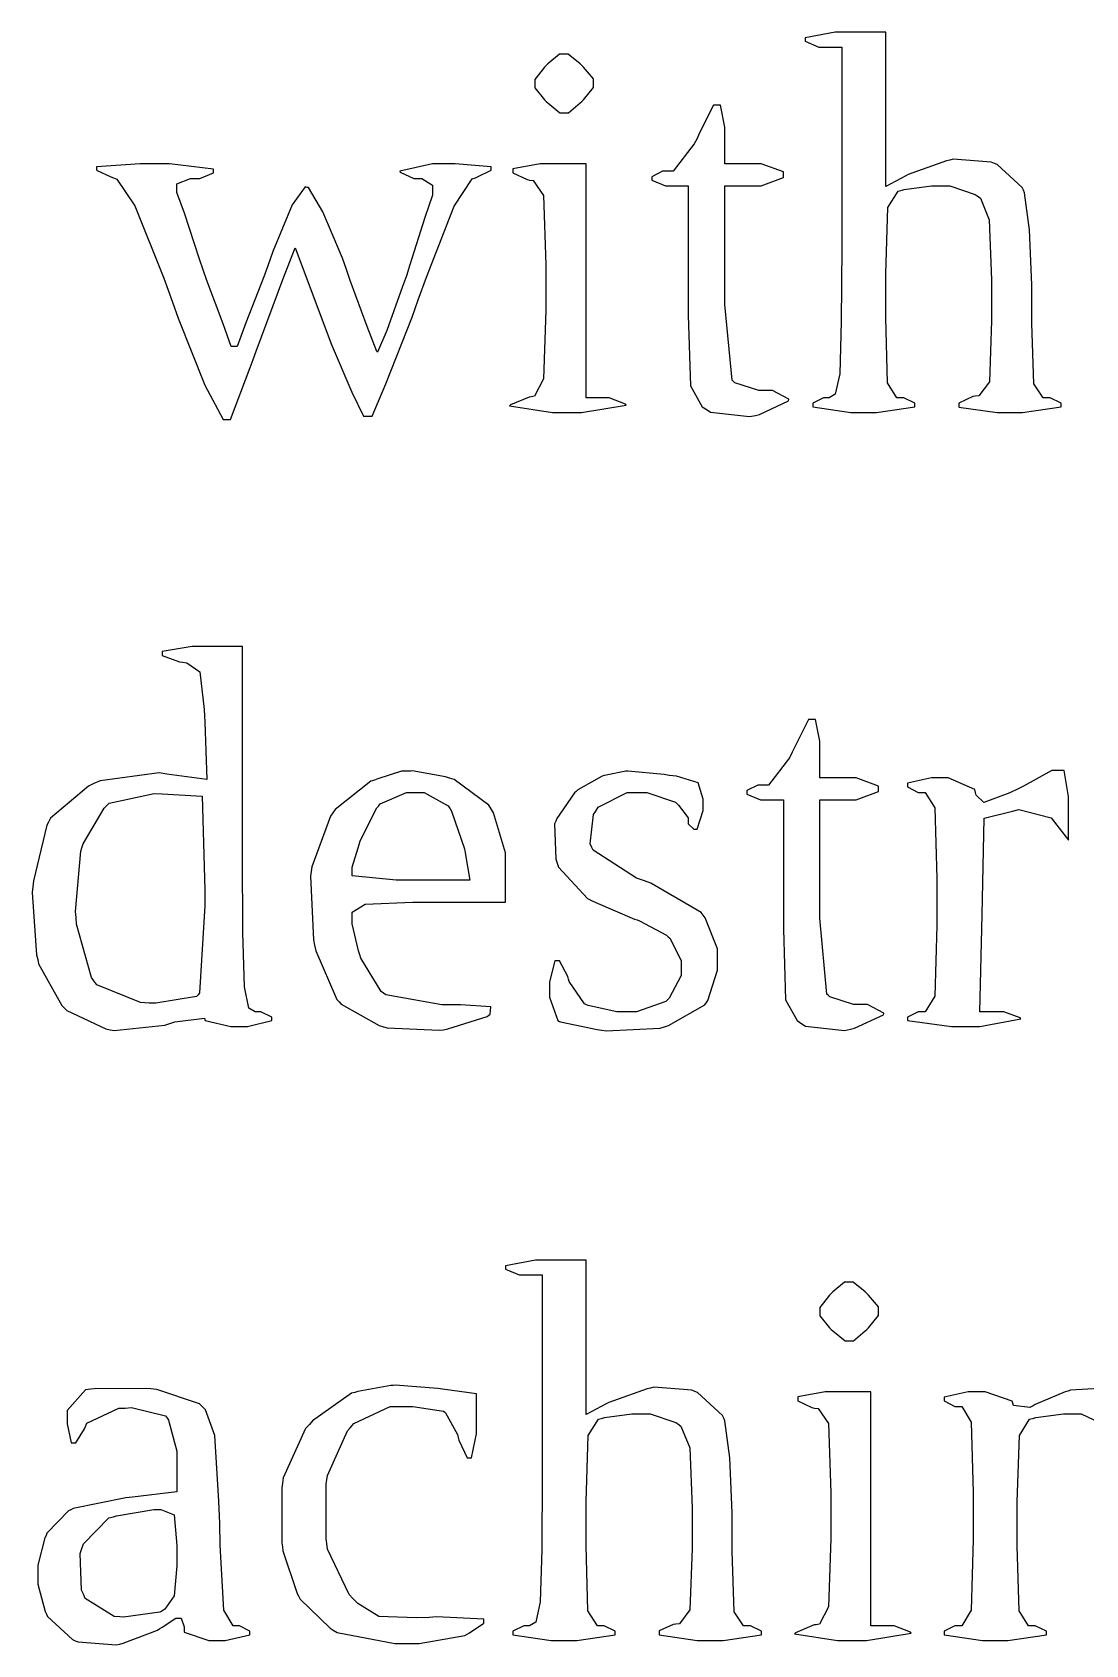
# Model space of a CAD drawing. Extents: x 6.5 to 44.6, y 4.4 to 46.4.
# Drawn here: x 28.2 to 34.31, y 12.17 to 21.51 of the extents above; entities that cross this region are included whole.
import ezdxf

# ---------------------------------------------------------------- set-up
doc = ezdxf.new("R2010")
doc.units = 0
doc.layers.get('0').update_dxf_attribs({"linetype": 'CONTINUOUS'})

msp = doc.modelspace()

# ---------------------------------------------------------------- linework, layer by layer
at = {"color": 0}
for p, q in [((32.8552, 21.5057), (32.6815, 21.474)), ((32.9144, 21.5057), (32.8552, 21.5057)), ((33.1473, 21.5057), (32.9144, 21.5057)), ((33.1473, 21.0592), (33.1473, 21.5057)), ((32.6815, 21.474), (32.6815, 21.4629)), ((32.6815, 21.4629), (32.6815, 21.4533)), ((32.6815, 21.4533), (32.7601, 21.4202)), ((32.7601, 21.4202), (32.7877, 21.4202)), ((32.7877, 21.4202), (32.8924, 21.4202)), ((32.8924, 21.4202), (32.8924, 20.4046)), ((31.1712, 21.3031), (31.1147, 21.2328)), ((31.1809, 21.3128), (31.1712, 21.3031)), ((31.1892, 21.3224), (31.1809, 21.3128)), ((31.2581, 21.3789), (31.1892, 21.3224)), ((31.2842, 21.3789), (31.2581, 21.3789)), ((31.3077, 21.3789), (31.2842, 21.3789)), ((31.3779, 21.3224), (31.3077, 21.3789)), ((31.3876, 21.3128), (31.3779, 21.3224)), ((31.3972, 21.3031), (31.3876, 21.3128)), ((31.4537, 21.2356), (31.3972, 21.3031)), ((31.1147, 21.2328), (31.1147, 21.2094)), ((31.1147, 21.2094), (31.1147, 21.1832)), ((31.4537, 21.2094), (31.4537, 21.2356)), ((31.4537, 21.186), (31.4537, 21.2094)), ((31.1147, 21.1832), (31.1712, 21.1143)), ((31.1712, 21.1143), (31.1809, 21.1046)), ((31.3876, 21.1046), (31.3972, 21.1143)), ((31.3972, 21.1143), (31.4537, 21.186)), ((31.1809, 21.1046), (31.1892, 21.0964)), ((31.1892, 21.0964), (31.2594, 21.0399)), ((31.2594, 21.0399), (31.2842, 21.0399)), ((31.2842, 21.0399), (31.309, 21.0399)), ((31.309, 21.0399), (31.3779, 21.0964)), ((31.3779, 21.0964), (31.3876, 21.1046)), ((32.1496, 21.0826), (32.0669, 20.9186)), ((32.1813, 21.0826), (32.1496, 21.0826)), ((32.1896, 21.0826), (32.1813, 21.0826)), ((32.2158, 20.9558), (32.1896, 21.0826)), ((33.1473, 20.6127), (33.1473, 21.0592)), ((32.2158, 20.9131), (32.2158, 20.9558)), ((32.038, 20.8594), (31.9168, 20.7009)), ((32.0546, 20.8911), (32.038, 20.8594)), ((32.0669, 20.9186), (32.0546, 20.8911)), ((32.2158, 20.7436), (32.2158, 20.9131)), ((28.8286, 20.7436), (28.575, 20.7271)), ((28.914, 20.7436), (28.8286, 20.7436)), ((28.9981, 20.7436), (28.914, 20.7436)), ((29.253, 20.7119), (28.9981, 20.7436)), ((30.5208, 20.7436), (30.332, 20.7009)), ((30.5842, 20.7436), (30.5208, 20.7436)), ((30.6531, 20.7436), (30.5842, 20.7436)), ((30.8612, 20.7271), (30.6531, 20.7436)), ((31.1464, 20.7436), (30.9879, 20.7147)), ((31.2002, 20.7436), (31.1464, 20.7436)), ((31.411, 20.7436), (31.2002, 20.7436)), ((31.411, 20.0656), (31.411, 20.7436)), ((32.3853, 20.7436), (32.2158, 20.7436)), ((32.4266, 20.7436), (32.3853, 20.7436)), ((32.5548, 20.6968), (32.4266, 20.7436)), ((33.5001, 20.7602), (33.2782, 20.6816)), ((33.5194, 20.7643), (33.5001, 20.7602)), ((33.5387, 20.7698), (33.5194, 20.7643)), ((33.7592, 20.7532), (33.5387, 20.7698)), ((33.7771, 20.745), (33.7592, 20.7532)), ((33.7923, 20.7395), (33.7771, 20.745)), ((33.9383, 20.6058), (33.7923, 20.7395)), ((28.575, 20.7271), (28.575, 20.7216)), ((28.575, 20.7216), (28.575, 20.7078)), ((28.575, 20.7078), (28.6591, 20.6678)), ((28.6591, 20.6678), (28.6728, 20.6623)), ((28.6728, 20.6623), (28.6921, 20.6554)), ((28.6921, 20.6554), (28.7982, 20.4997)), ((29.0408, 20.6279), (29.1193, 20.6582)), ((29.1193, 20.6582), (29.1469, 20.6582)), ((29.1469, 20.6582), (29.1731, 20.6582)), ((29.1731, 20.6582), (29.253, 20.6912)), ((29.253, 20.7009), (29.253, 20.7119)), ((29.253, 20.6912), (29.253, 20.7009)), ((30.332, 20.7009), (30.332, 20.7009)), ((30.332, 20.7009), (30.3348, 20.6954)), ((30.3348, 20.6954), (30.4133, 20.6582)), ((30.4133, 20.6582), (30.4395, 20.6582)), ((30.4395, 20.6582), (30.4602, 20.6582)), ((30.4602, 20.6582), (30.5222, 20.6196)), ((30.6476, 20.4983), (30.7523, 20.6568)), ((30.7523, 20.6568), (30.7702, 20.6623)), ((30.7702, 20.6623), (30.7826, 20.6678)), ((30.7826, 20.6678), (30.8612, 20.7078)), ((30.8612, 20.7202), (30.8612, 20.7271)), ((30.8612, 20.7078), (30.8612, 20.7202)), ((30.9879, 20.7147), (30.9879, 20.7036)), ((30.9879, 20.7036), (30.9879, 20.6912)), ((30.9879, 20.6912), (31.0692, 20.6527)), ((31.0692, 20.6527), (31.083, 20.6499)), ((31.083, 20.6499), (31.1051, 20.6471)), ((31.1051, 20.6471), (31.1657, 20.5603)), ((31.8547, 20.7009), (31.7927, 20.6692)), ((31.7927, 20.6692), (31.7927, 20.6582)), ((31.7927, 20.6582), (31.7927, 20.6485)), ((31.7927, 20.6485), (31.8713, 20.6168)), ((31.8768, 20.7009), (31.8547, 20.7009)), ((31.9168, 20.7009), (31.8768, 20.7009)), ((32.4266, 20.6168), (32.5548, 20.6651)), ((32.5548, 20.6802), (32.5548, 20.6968)), ((32.5548, 20.6651), (32.5548, 20.6802)), ((33.2631, 20.6733), (33.1473, 20.6127)), ((33.2782, 20.6816), (33.2631, 20.6733)), ((29.0408, 20.6168), (29.0408, 20.6279)), ((29.0408, 20.5769), (29.0408, 20.6168)), ((29.0849, 20.457), (29.0408, 20.5769)), ((29.7849, 20.6099), (29.7091, 20.5066)), ((29.7959, 20.6072), (29.7849, 20.6099)), ((29.8042, 20.6058), (29.7959, 20.6072)), ((29.8869, 20.4652), (29.8042, 20.6058)), ((30.5222, 20.5631), (30.4767, 20.4336)), ((30.5222, 20.6196), (30.5222, 20.6058)), ((30.5222, 20.6058), (30.5222, 20.5631)), ((31.1657, 20.5603), (31.1781, 20.1593)), ((31.8713, 20.6168), (31.8988, 20.6168)), ((31.8988, 20.6168), (32.0036, 20.6168)), ((32.0036, 20.6168), (32.0036, 20.0022)), ((32.2158, 20.0739), (32.2158, 20.6168)), ((32.2158, 20.6168), (32.3853, 20.6168)), ((32.3853, 20.6168), (32.4266, 20.6168)), ((33.1597, 20.4914), (33.219, 20.5851)), ((33.219, 20.5851), (33.2424, 20.5907)), ((33.2424, 20.5907), (33.2548, 20.5948)), ((33.2548, 20.5948), (33.4133, 20.6168)), ((33.4133, 20.6168), (33.467, 20.6168)), ((33.467, 20.6168), (33.5194, 20.6168)), ((33.5194, 20.6168), (33.6655, 20.5659)), ((33.6655, 20.5659), (33.6779, 20.5576)), ((33.6779, 20.5576), (33.6958, 20.5452)), ((33.9452, 20.5907), (33.9383, 20.6058)), ((33.9521, 20.5755), (33.9452, 20.5907)), ((33.9797, 20.3605), (33.9521, 20.5755)), ((28.7982, 20.4997), (28.965, 20.0822)), ((29.1717, 20.191), (29.0849, 20.457)), ((29.7091, 20.5066), (29.5961, 20.2351)), ((29.9999, 20.1979), (29.8869, 20.4652)), ((30.4863, 20.0877), (30.6476, 20.4983)), ((33.1473, 20.107), (33.1597, 20.4914)), ((33.6958, 20.5452), (33.7468, 20.4198)), ((30.4767, 20.4336), (30.3912, 20.1593)), ((32.8924, 20.4046), (32.8924, 20.2613)), ((33.7468, 20.4198), (33.7606, 20.0711)), ((33.9935, 20.0436), (33.9797, 20.3605)), ((29.1937, 20.129), (29.1717, 20.191)), ((29.5961, 20.2351), (29.5672, 20.1524)), ((29.6678, 20.1083), (29.727, 20.2572)), ((29.727, 20.2572), (29.909, 19.7693)), ((30.0233, 20.1318), (29.9999, 20.1979)), ((32.8924, 20.2613), (32.8896, 19.83)), ((28.965, 20.0822), (29.0146, 19.943)), ((29.2144, 20.0684), (29.1937, 20.129)), ((29.5438, 20.089), (29.4404, 19.8231)), ((29.4997, 19.6591), (29.6595, 20.089)), ((29.5672, 20.1524), (29.5438, 20.089)), ((29.6595, 20.089), (29.6678, 20.1083)), ((30.0454, 20.0684), (30.0233, 20.1318)), ((30.3706, 20.0959), (30.3485, 20.0339)), ((30.3912, 20.1593), (30.3706, 20.0959)), ((30.4395, 19.9554), (30.4863, 20.0877)), ((31.1781, 20.1593), (31.1781, 20.0243)), ((33.1473, 19.9774), (33.1473, 20.107)), ((29.3081, 19.8162), (29.2144, 20.0684)), ((30.1432, 19.801), (30.0454, 20.0684)), ((30.3485, 20.0339), (30.2576, 19.779)), ((31.1781, 20.0243), (31.1781, 19.8934)), ((31.411, 19.389), (31.411, 20.0656)), ((32.0036, 20.0022), (32.0036, 19.8672)), ((32.2158, 19.9292), (32.2158, 20.0739)), ((33.7606, 20.0711), (33.7606, 19.954)), ((33.9935, 19.9374), (33.9935, 20.0436)), ((29.0146, 19.943), (29.0477, 19.8493)), ((30.4037, 19.8562), (30.4395, 19.9554)), ((31.1781, 19.8934), (31.1657, 19.4979)), ((32.2571, 19.491), (32.2158, 19.9292)), ((33.1473, 19.852), (33.1473, 19.9774)), ((33.7606, 19.954), (33.7606, 19.8369)), ((33.9935, 19.8203), (33.9935, 19.9374)), ((29.0477, 19.8493), (29.202, 19.462)), ((29.3563, 19.6853), (29.3081, 19.8162)), ((29.4404, 19.8231), (29.3894, 19.6853)), ((30.1997, 19.6564), (30.1432, 19.801)), ((30.2507, 19.4689), (30.4037, 19.8562)), ((32.0036, 19.8672), (32.0173, 19.4579)), ((32.8896, 19.83), (32.8814, 19.5268)), ((33.1584, 19.4744), (33.1473, 19.852)), ((33.7606, 19.8369), (33.7482, 19.4813)), ((34.0045, 19.4689), (33.9935, 19.8203)), ((29.909, 19.7693), (29.9338, 19.7005)), ((30.2576, 19.779), (30.2025, 19.6536)), ((29.3729, 19.6853), (29.3563, 19.6853)), ((29.3894, 19.6853), (29.3729, 19.6853)), ((29.4831, 19.6108), (29.4997, 19.6591)), ((29.9338, 19.7005), (30.0536, 19.4221)), ((30.2025, 19.6536), (30.1997, 19.6564)), ((30.2025, 19.6536), (30.2025, 19.6536)), ((29.3522, 19.2622), (29.4652, 19.564)), ((29.4652, 19.564), (29.4831, 19.6108)), ((32.8814, 19.5268), (32.8552, 19.4097)), ((29.202, 19.462), (29.3095, 19.2622)), ((30.1721, 19.2829), (30.2507, 19.4689)), ((31.1657, 19.4979), (31.1133, 19.3987)), ((32.0173, 19.4579), (32.0849, 19.3366)), ((32.2667, 19.4813), (32.2571, 19.491)), ((32.2737, 19.4744), (32.2667, 19.4813)), ((32.4115, 19.4303), (32.2737, 19.4744)), ((32.4611, 19.4303), (32.4115, 19.4303)), ((32.4914, 19.4303), (32.4611, 19.4303)), ((32.5865, 19.3807), (32.4914, 19.4303)), ((33.2121, 19.389), (33.1584, 19.4744)), ((33.7482, 19.4813), (33.6875, 19.4)), ((34.0596, 19.389), (34.0045, 19.4689)), ((30.0536, 19.4221), (30.1225, 19.2829)), ((30.9742, 19.3477), (30.9687, 19.3421)), ((30.9687, 19.3421), (30.9687, 19.3421)), ((30.9687, 19.3421), (31.2167, 19.3036)), ((31.0817, 19.3931), (30.9742, 19.3477)), ((31.094, 19.3945), (31.0817, 19.3931)), ((31.1133, 19.3987), (31.094, 19.3945)), ((31.3848, 19.3036), (31.6439, 19.3463)), ((31.5157, 19.389), (31.411, 19.389)), ((31.5461, 19.389), (31.5157, 19.389)), ((31.6398, 19.3518), (31.5461, 19.389)), ((31.6439, 19.3463), (31.6398, 19.3518)), ((31.6439, 19.3463), (31.6439, 19.3463)), ((32.0849, 19.3366), (32.1124, 19.3187)), ((32.417, 19.2925), (32.5837, 19.3711)), ((32.5837, 19.3711), (32.5865, 19.378)), ((32.5865, 19.378), (32.5865, 19.3807)), ((32.7863, 19.389), (32.7243, 19.3573)), ((32.7243, 19.3573), (32.7243, 19.3463)), ((32.7243, 19.3463), (32.7243, 19.3366)), ((32.7243, 19.3366), (32.9461, 19.3036)), ((32.8083, 19.389), (32.7863, 19.389)), ((32.8194, 19.389), (32.8083, 19.389)), ((32.8552, 19.4097), (32.8194, 19.389)), ((33.0936, 19.3036), (33.3168, 19.3366)), ((33.2314, 19.389), (33.2121, 19.389)), ((33.2521, 19.389), (33.2314, 19.389)), ((33.3168, 19.3573), (33.2521, 19.389)), ((33.3168, 19.3463), (33.3168, 19.3573)), ((33.3168, 19.3366), (33.3168, 19.3463)), ((33.6517, 19.3959), (33.5704, 19.3573)), ((33.5704, 19.3573), (33.5704, 19.3435)), ((33.5704, 19.3435), (33.5704, 19.3339)), ((33.5704, 19.3339), (33.7923, 19.3036)), ((33.6655, 19.3973), (33.6517, 19.3959)), ((33.6875, 19.4), (33.6655, 19.3973)), ((33.9397, 19.3036), (34.1629, 19.3366)), ((34.0789, 19.389), (34.0596, 19.389)), ((34.0996, 19.389), (34.0789, 19.389)), ((34.1629, 19.3573), (34.0996, 19.389)), ((34.1629, 19.3463), (34.1629, 19.3573)), ((34.1629, 19.3366), (34.1629, 19.3463)), ((29.3095, 19.2622), (29.3095, 19.2622)), ((29.3095, 19.2622), (29.3522, 19.2622)), ((30.1225, 19.2829), (30.146, 19.2829)), ((30.146, 19.2829), (30.1721, 19.2829)), ((31.2167, 19.3036), (31.2994, 19.3036)), ((31.2994, 19.3036), (31.3848, 19.3036)), ((32.1124, 19.3187), (32.1331, 19.3063)), ((32.1331, 19.3063), (32.3591, 19.2801)), ((32.3591, 19.2801), (32.3935, 19.287)), ((32.3935, 19.287), (32.417, 19.2925)), ((32.9461, 19.3036), (33.0206, 19.3036)), ((33.0206, 19.3036), (33.0936, 19.3036)), ((33.7923, 19.3036), (33.8667, 19.3036)), ((33.8667, 19.3036), (33.9397, 19.3036)), ((29.129, 17.9489), (28.9553, 17.92)), ((29.1882, 17.9489), (29.129, 17.9489)), ((29.4211, 17.9489), (29.1882, 17.9489)), ((29.4211, 16.8906), (29.4211, 17.9489)), ((28.9553, 17.92), (28.9553, 17.909)), ((28.9553, 17.909), (28.9553, 17.8966)), ((28.9553, 17.8966), (29.0559, 17.8594)), ((29.0559, 17.8594), (29.0725, 17.8566)), ((29.0725, 17.8566), (29.0987, 17.8539)), ((29.0987, 17.8539), (29.1744, 17.8015)), ((29.1744, 17.8015), (29.1992, 17.5838)), ((29.1992, 17.5838), (29.202, 17.5107)), ((29.202, 17.5107), (29.2144, 17.1786)), ((32.7008, 17.5259), (32.6182, 17.3633)), ((32.7326, 17.5259), (32.7008, 17.5259)), ((32.7408, 17.5259), (32.7326, 17.5259)), ((32.7656, 17.3991), (32.7408, 17.5259)), ((32.7656, 17.3564), (32.7656, 17.3991)), ((32.5892, 17.304), (32.468, 17.1456)), ((32.6058, 17.3357), (32.5892, 17.304)), ((32.6182, 17.3633), (32.6058, 17.3357)), ((32.7656, 17.1869), (32.7656, 17.3564)), ((28.9374, 17.2158), (28.597, 17.1704)), ((28.9829, 17.209), (28.9374, 17.2158)), ((29.2144, 17.1786), (28.9829, 17.209)), ((30.343, 17.2268), (30.2052, 17.1814)), ((30.3954, 17.2268), (30.343, 17.2268)), ((30.4037, 17.2282), (30.3954, 17.2268)), ((30.5966, 17.1924), (30.4037, 17.2282)), ((30.62, 17.1855), (30.5966, 17.1924)), ((30.6476, 17.1786), (30.62, 17.1855)), ((31.5047, 17.1979), (31.3642, 17.118)), ((31.5171, 17.2007), (31.5047, 17.1979)), ((31.5281, 17.2034), (31.5171, 17.2007)), ((31.6411, 17.2255), (31.5281, 17.2034)), ((31.648, 17.2255), (31.6411, 17.2255)), ((31.6536, 17.2268), (31.648, 17.2255)), ((31.8644, 17.2062), (31.6536, 17.2268)), ((31.8919, 17.202), (31.8644, 17.2062)), ((31.9346, 17.1965), (31.8919, 17.202)), ((32.0614, 17.1593), (31.9346, 17.1965)), ((32.9351, 17.1869), (32.7656, 17.1869)), ((32.9765, 17.1869), (32.9351, 17.1869)), ((33.1046, 17.14), (32.9765, 17.1869)), ((33.4133, 17.1869), (33.2741, 17.1566)), ((33.4602, 17.1869), (33.4133, 17.1869)), ((33.5098, 17.1869), (33.4602, 17.1869)), ((33.6627, 17.1208), (33.5098, 17.1869)), ((34.1092, 17.2296), (33.9452, 17.1387)), ((34.174, 17.2296), (34.1092, 17.2296)), ((34.1809, 17.2296), (34.174, 17.2296)), ((34.2057, 17.0794), (34.1809, 17.2296)), ((28.5282, 17.14), (28.309, 16.954)), ((28.5598, 17.1538), (28.5282, 17.14)), ((28.597, 17.1704), (28.5598, 17.1538)), ((28.6494, 17.0408), (28.9085, 17.0973)), ((28.9085, 17.0973), (28.9553, 17.0946)), ((28.9553, 17.0946), (29.1882, 17.0822)), ((30.1653, 17.1676), (29.9572, 17.0036)), ((30.1859, 17.1745), (30.1653, 17.1676)), ((30.2052, 17.1814), (30.1859, 17.1745)), ((30.219, 17.0367), (30.372, 17.1028)), ((30.372, 17.1028), (30.423, 17.1028)), ((30.423, 17.1028), (30.4726, 17.1028)), ((30.4726, 17.1028), (30.6131, 17.0257)), ((30.8474, 17.0284), (30.6476, 17.1786)), ((31.3435, 17.1001), (31.2415, 16.9513)), ((31.3545, 17.1083), (31.3435, 17.1001)), ((31.3642, 17.118), (31.3545, 17.1083)), ((31.4813, 17.0174), (31.6494, 17.1028)), ((31.6494, 17.1028), (31.7059, 17.1028)), ((31.7059, 17.1028), (31.7638, 17.1028)), ((31.7638, 17.1028), (31.9291, 17.0463)), ((32.089, 17.0642), (32.0614, 17.1593)), ((32.406, 17.1456), (32.3426, 17.1138)), ((32.3426, 17.1138), (32.3426, 17.1028)), ((32.3426, 17.1028), (32.3426, 17.0932)), ((32.3426, 17.0932), (32.4211, 17.0601)), ((32.428, 17.1456), (32.406, 17.1456)), ((32.468, 17.1456), (32.428, 17.1456)), ((32.9765, 17.0601), (33.1046, 17.1083)), ((33.1046, 17.1235), (33.1046, 17.14)), ((33.1046, 17.1083), (33.1046, 17.1235)), ((33.2741, 17.1566), (33.2741, 17.1456)), ((33.2741, 17.1456), (33.2741, 17.1359)), ((33.2741, 17.1359), (33.3361, 17.1028)), ((33.3361, 17.1028), (33.3582, 17.1028)), ((33.3582, 17.1028), (33.3761, 17.1028)), ((33.3761, 17.1028), (33.4312, 17.0133)), ((33.6682, 17.1028), (33.6627, 17.1208)), ((33.671, 17.0877), (33.6682, 17.1028)), ((33.8667, 17.1015), (33.7165, 17.045)), ((33.9149, 17.1235), (33.8667, 17.1015)), ((33.9452, 17.1387), (33.9149, 17.1235)), ((28.4978, 16.8052), (28.6191, 17.0119)), ((28.6191, 17.0119), (28.6315, 17.0229)), ((28.6315, 17.0229), (28.6494, 17.0408)), ((29.1882, 17.0822), (29.202, 16.5378)), ((29.9572, 17.0036), (29.9448, 16.9843)), ((30.1019, 16.8231), (30.1983, 17.0133)), ((30.1983, 17.0133), (30.2093, 17.0243)), ((30.2093, 17.0243), (30.219, 17.0367)), ((30.6131, 17.0257), (30.6241, 17.0077)), ((30.6241, 17.0077), (30.6324, 16.9954)), ((30.8626, 17.005), (30.8474, 17.0284)), ((30.8749, 16.9843), (30.8626, 17.005)), ((31.4689, 16.9954), (31.4813, 17.0174)), ((31.9291, 17.0463), (31.9388, 17.0367)), ((31.9388, 17.0367), (31.9471, 17.0284)), ((31.9471, 17.0284), (32.0036, 16.9554)), ((32.0559, 16.8906), (32.089, 16.9981)), ((32.089, 17.0326), (32.089, 17.0642)), ((32.089, 16.9981), (32.089, 17.0326)), ((32.4211, 17.0601), (32.4487, 17.0601)), ((32.4487, 17.0601), (32.5548, 17.0601)), ((32.5548, 17.0601), (32.5548, 16.4469)), ((32.7656, 16.5185), (32.7656, 17.0601)), ((32.7656, 17.0601), (32.9351, 17.0601)), ((32.9351, 17.0601), (32.9765, 17.0601)), ((33.4312, 17.0133), (33.4436, 16.604)), ((33.7165, 17.045), (33.671, 17.0877)), ((33.8818, 16.9954), (33.9176, 17.005)), ((33.9176, 17.005), (34.1051, 16.9554)), ((34.2057, 17.0284), (34.2057, 17.0794)), ((34.2057, 16.8272), (34.2057, 17.0284)), ((28.2884, 16.9127), (28.2098, 16.5902)), ((28.298, 16.9306), (28.2884, 16.9127)), ((28.309, 16.954), (28.298, 16.9306)), ((29.931, 16.965), (29.8235, 16.6729)), ((29.9448, 16.9843), (29.931, 16.965)), ((30.6324, 16.9954), (30.7068, 16.7762)), ((30.9452, 16.7528), (30.8749, 16.9843)), ((31.236, 16.9375), (31.2291, 16.9209)), ((31.2291, 16.9209), (31.236, 16.717)), ((31.2415, 16.9513), (31.236, 16.9375)), ((31.4358, 16.8052), (31.4551, 16.9747)), ((31.4551, 16.9747), (31.4689, 16.9954)), ((32.0036, 16.9554), (32.0036, 16.9306)), ((32.0036, 16.9306), (32.0036, 16.9209)), ((32.0036, 16.9209), (32.0353, 16.8906)), ((33.7054, 16.3932), (33.7178, 16.954)), ((33.7178, 16.954), (33.8818, 16.9954)), ((34.1051, 16.9554), (34.1244, 16.9306)), ((34.1244, 16.9306), (34.2057, 16.8272)), ((29.4211, 16.7418), (29.4211, 16.8906)), ((30.0964, 16.8024), (30.1019, 16.8231)), ((32.0353, 16.8906), (32.0463, 16.8906)), ((32.0463, 16.8906), (32.0559, 16.8906)), ((28.4538, 16.4138), (28.4841, 16.7624)), ((28.4841, 16.7624), (28.4909, 16.7831)), ((28.4909, 16.7831), (28.4978, 16.8052)), ((29.4225, 16.2925), (29.4211, 16.7418)), ((30.0564, 16.6701), (30.0909, 16.7831)), ((30.0909, 16.7831), (30.0964, 16.8024)), ((30.7068, 16.7762), (30.711, 16.7528)), ((30.711, 16.7528), (30.7385, 16.5943)), ((30.9452, 16.6688), (30.9452, 16.7528)), ((31.236, 16.717), (31.2443, 16.6936)), ((31.4454, 16.7845), (31.4358, 16.8052)), ((31.4524, 16.768), (31.4454, 16.7845)), ((31.7045, 16.6067), (31.4524, 16.768)), ((29.8194, 16.6453), (29.8152, 16.6178)), ((29.8235, 16.6729), (29.8194, 16.6453)), ((30.0564, 16.626), (30.0564, 16.6701)), ((30.0564, 16.6192), (30.0564, 16.626)), ((30.9452, 16.4676), (30.9452, 16.6688)), ((31.2443, 16.6936), (31.2525, 16.6701)), ((31.2525, 16.6701), (31.4206, 16.4882)), ((28.2071, 16.5571), (28.2029, 16.524)), ((28.2098, 16.5902), (28.2071, 16.5571)), ((29.202, 16.5378), (29.2034, 16.4455)), ((29.8152, 16.6178), (29.8318, 16.2498)), ((30.3113, 16.5943), (30.0564, 16.6192)), ((30.3968, 16.5943), (30.3113, 16.5943)), ((30.7385, 16.5943), (30.3968, 16.5943)), ((31.75, 16.5902), (31.7045, 16.6067)), ((31.7858, 16.5778), (31.75, 16.5902)), ((32.078, 16.4069), (31.7858, 16.5778)), ((33.4436, 16.604), (33.4436, 16.4676)), ((28.2029, 16.524), (28.2277, 16.1616)), ((29.2034, 16.4455), (29.1717, 15.9425)), ((30.0564, 16.4097), (30.1308, 16.4551)), ((30.1308, 16.4551), (30.4078, 16.4676)), ((30.4078, 16.4676), (30.5015, 16.4676)), ((30.5015, 16.4676), (30.9452, 16.4676)), ((31.4206, 16.4882), (31.4468, 16.4744)), ((31.4468, 16.4744), (31.4675, 16.4648)), ((31.4675, 16.4648), (31.6921, 16.3683)), ((32.5548, 16.4469), (32.5548, 16.3118)), ((32.7656, 16.3739), (32.7656, 16.5185)), ((33.4436, 16.4676), (33.4436, 16.3325)), ((28.4565, 16.3794), (28.4538, 16.4138)), ((28.4593, 16.3394), (28.4565, 16.3794)), ((30.0564, 16.3932), (30.0564, 16.4097)), ((30.0564, 16.3421), (30.0564, 16.3932)), ((31.6921, 16.3683), (31.7073, 16.3642)), ((31.7073, 16.3642), (31.7211, 16.3601)), ((31.7211, 16.3601), (31.8768, 16.276)), ((32.0904, 16.3917), (32.078, 16.4069)), ((32.1014, 16.3766), (32.0904, 16.3917)), ((32.1731, 16.1975), (32.1014, 16.3766)), ((32.807, 15.9356), (32.7656, 16.3739)), ((33.693, 15.8323), (33.7054, 16.3932)), ((28.5461, 16.0321), (28.4593, 16.3394)), ((29.4321, 15.977), (29.4225, 16.2925)), ((30.0936, 16.1851), (30.0564, 16.3421)), ((31.8768, 16.276), (31.8878, 16.2664)), ((31.8878, 16.2664), (31.8975, 16.2581)), ((31.8975, 16.2581), (31.9622, 16.13)), ((32.5548, 16.3118), (32.5672, 15.9026)), ((33.4436, 16.3325), (33.4312, 15.9232)), ((28.2277, 16.1616), (28.2346, 16.1355)), ((29.8318, 16.2498), (29.8387, 16.2181)), ((29.8387, 16.2181), (29.8456, 16.1864)), ((29.8456, 16.1864), (29.9668, 15.9039)), ((30.1005, 16.163), (30.0936, 16.1851)), ((30.106, 16.1423), (30.1005, 16.163)), ((32.1731, 16.1313), (32.1731, 16.1975)), ((28.2346, 16.1355), (28.2401, 16.1107)), ((28.2401, 16.1107), (28.3738, 15.8681)), ((30.2245, 15.9508), (30.106, 16.1423)), ((31.2305, 16.1286), (31.2002, 16.0059)), ((31.2415, 16.1286), (31.2305, 16.1286)), ((31.2567, 16.1286), (31.2415, 16.1286)), ((31.3063, 16.0362), (31.2567, 16.1286)), ((31.9622, 16.13), (31.9622, 16.0872)), ((31.9622, 16.0872), (31.9622, 16.0418)), ((32.1166, 15.8984), (32.1731, 16.0734)), ((32.1731, 16.0734), (32.1731, 16.1313)), ((28.5598, 16.0128), (28.5461, 16.0321)), ((28.5778, 15.9894), (28.5598, 16.0128)), ((28.83, 15.886), (28.5778, 15.9894)), ((29.4583, 15.8543), (29.4321, 15.977)), ((31.2002, 16.0059), (31.2002, 15.9646)), ((31.3104, 16.0211), (31.3063, 16.0362)), ((31.3132, 16.0073), (31.3104, 16.0211)), ((31.4027, 15.8778), (31.3132, 16.0073)), ((31.9622, 16.0418), (31.8933, 15.9122)), ((28.8796, 15.8833), (28.83, 15.886)), ((28.9195, 15.8819), (28.8796, 15.8833)), ((29.1538, 15.9218), (28.9195, 15.8819)), ((29.1634, 15.9315), (29.1538, 15.9218)), ((29.1717, 15.9425), (29.1634, 15.9315)), ((29.9668, 15.9039), (29.9806, 15.8902)), ((29.9806, 15.8902), (29.993, 15.8764)), ((29.993, 15.8764), (30.2135, 15.7523)), ((30.2369, 15.9411), (30.2245, 15.9508)), ((30.2521, 15.9301), (30.2369, 15.9411)), ((30.5759, 15.8736), (30.2521, 15.9301)), ((31.2002, 15.9646), (31.2002, 15.9177)), ((31.2002, 15.9177), (31.247, 15.7813)), ((31.4138, 15.8722), (31.4027, 15.8778)), ((31.8727, 15.8929), (31.7032, 15.8323)), ((31.8837, 15.9026), (31.8727, 15.8929)), ((31.8933, 15.9122), (31.8837, 15.9026)), ((32.0986, 15.8736), (32.1083, 15.886)), ((32.1083, 15.886), (32.1166, 15.8984)), ((32.5672, 15.9026), (32.6347, 15.7813)), ((32.8166, 15.926), (32.807, 15.9356)), ((32.8235, 15.9191), (32.8166, 15.926)), ((32.9613, 15.875), (32.8235, 15.9191)), ((33.4312, 15.9232), (33.3761, 15.8323)), ((28.3738, 15.8681), (28.389, 15.8543)), ((28.389, 15.8543), (28.4027, 15.8405)), ((28.4027, 15.8405), (28.6301, 15.7331)), ((29.0284, 15.7744), (29.2006, 15.7951)), ((29.2006, 15.7951), (29.2034, 15.7882)), ((29.2034, 15.7882), (29.2048, 15.7827)), ((29.4942, 15.8323), (29.4583, 15.8543)), ((29.5065, 15.8323), (29.4942, 15.8323)), ((29.5272, 15.8323), (29.5065, 15.8323)), ((29.5906, 15.802), (29.5272, 15.8323)), ((29.5906, 15.7909), (29.5906, 15.802)), ((29.5906, 15.7813), (29.5906, 15.7909)), ((30.6255, 15.8722), (30.5759, 15.8736)), ((30.6104, 15.7331), (30.8378, 15.8061)), ((30.6834, 15.8722), (30.6255, 15.8722)), ((30.8598, 15.8612), (30.6834, 15.8722)), ((30.8378, 15.8061), (30.8488, 15.813)), ((30.8488, 15.813), (30.8556, 15.8185)), ((30.8556, 15.8185), (30.8598, 15.8612)), ((31.4234, 15.8681), (31.4138, 15.8722)), ((31.5888, 15.8323), (31.4234, 15.8681)), ((31.648, 15.8323), (31.5888, 15.8323)), ((31.7032, 15.8323), (31.648, 15.8323)), ((31.8892, 15.7523), (32.0986, 15.8736)), ((33.0109, 15.875), (32.9613, 15.875)), ((32.9668, 15.7372), (33.1336, 15.8157)), ((33.0412, 15.875), (33.0109, 15.875)), ((33.1363, 15.8254), (33.0412, 15.875)), ((33.1336, 15.8157), (33.1363, 15.8226)), ((33.1363, 15.8226), (33.1363, 15.8254)), ((33.3361, 15.8323), (33.2741, 15.802)), ((33.2741, 15.802), (33.2741, 15.7909)), ((33.2741, 15.7909), (33.2741, 15.7813)), ((33.3582, 15.8323), (33.3361, 15.8323)), ((33.3761, 15.8323), (33.3582, 15.8323)), ((33.7991, 15.8323), (33.693, 15.8323)), ((33.693, 15.7482), (33.9301, 15.7909)), ((33.8308, 15.8323), (33.7991, 15.8323)), ((33.9259, 15.7978), (33.8308, 15.8323)), ((33.9301, 15.7909), (33.9259, 15.7978)), ((33.9301, 15.7909), (33.9301, 15.7909)), ((28.6301, 15.7331), (28.6536, 15.7289)), ((28.6536, 15.7289), (28.6784, 15.7248)), ((28.6784, 15.7248), (28.9705, 15.7551)), ((28.9705, 15.7551), (29.0008, 15.7648)), ((29.0008, 15.7648), (29.0284, 15.7744)), ((29.2048, 15.7827), (29.3536, 15.7482)), ((29.3536, 15.7482), (29.4046, 15.7482)), ((29.4046, 15.7482), (29.4501, 15.7482)), ((29.4501, 15.7482), (29.5906, 15.7813)), ((30.2135, 15.7523), (30.2369, 15.7455)), ((30.2369, 15.7455), (30.2589, 15.74)), ((30.2589, 15.74), (30.5594, 15.7262)), ((30.5594, 15.7262), (30.5856, 15.7289)), ((30.5856, 15.7289), (30.6104, 15.7331)), ((31.247, 15.7813), (31.2567, 15.7772)), ((31.2567, 15.7772), (31.2636, 15.7744)), ((31.2636, 15.7744), (31.4758, 15.7303)), ((31.4758, 15.7303), (31.502, 15.7262)), ((31.502, 15.7262), (31.5281, 15.722)), ((31.5281, 15.722), (31.8409, 15.7386)), ((31.8409, 15.7386), (31.8657, 15.7455)), ((31.8657, 15.7455), (31.8892, 15.7523)), ((32.6347, 15.7813), (32.6622, 15.7634)), ((32.6622, 15.7634), (32.6829, 15.7496)), ((32.6829, 15.7496), (32.9089, 15.7248)), ((32.9089, 15.7248), (32.9434, 15.7317)), ((32.9434, 15.7317), (32.9668, 15.7372)), ((33.2741, 15.7813), (33.5291, 15.7482)), ((33.5291, 15.7482), (33.6145, 15.7482)), ((33.6145, 15.7482), (33.693, 15.7482)), ((31.1188, 14.3936), (30.9452, 14.3619)), ((31.1781, 14.3936), (31.1188, 14.3936)), ((31.411, 14.3936), (31.1781, 14.3936)), ((31.411, 13.9471), (31.411, 14.3936)), ((30.9452, 14.3619), (30.9452, 14.3509)), ((30.9452, 14.3509), (30.9452, 14.3412)), ((30.9452, 14.3412), (31.0238, 14.3082)), ((31.0238, 14.3082), (31.0513, 14.3082)), ((31.0513, 14.3082), (31.1574, 14.3082)), ((31.1574, 14.3082), (31.1574, 13.2926)), ((32.8318, 14.2007), (32.8221, 14.1911)), ((32.8414, 14.2103), (32.8318, 14.2007)), ((32.9089, 14.2668), (32.8414, 14.2103)), ((32.9351, 14.2668), (32.9089, 14.2668)), ((32.9585, 14.2668), (32.9351, 14.2668)), ((33.0288, 14.2103), (32.9585, 14.2668)), ((33.0384, 14.2007), (33.0288, 14.2103)), ((33.0481, 14.1911), (33.0384, 14.2007)), ((32.8221, 14.1911), (32.7656, 14.1207)), ((32.7656, 14.1207), (32.7656, 14.0973)), ((33.1046, 14.1235), (33.0481, 14.1911)), ((33.1046, 14.0973), (33.1046, 14.1235)), ((32.7656, 14.0973), (32.7656, 14.0711)), ((32.7656, 14.0711), (32.8221, 14.0022)), ((33.0481, 14.0022), (33.1046, 14.0739)), ((33.1046, 14.0739), (33.1046, 14.0973)), ((31.411, 13.5006), (31.411, 13.9471)), ((32.8221, 14.0022), (32.8318, 13.9926)), ((32.8318, 13.9926), (32.8414, 13.9843)), ((32.8414, 13.9843), (32.9117, 13.9278)), ((32.9117, 13.9278), (32.9351, 13.9278)), ((32.9351, 13.9278), (32.9599, 13.9278)), ((32.9599, 13.9278), (33.0288, 13.9843)), ((33.0288, 13.9843), (33.0384, 13.9926)), ((33.0384, 13.9926), (33.0481, 14.0022)), ((28.5116, 13.6426), (28.4055, 13.5227)), ((28.5433, 13.6467), (28.5116, 13.6426)), ((28.5612, 13.6495), (28.5433, 13.6467)), ((28.8616, 13.6508), (28.5612, 13.6495)), ((28.8906, 13.6481), (28.8616, 13.6508)), ((28.925, 13.6453), (28.8906, 13.6481)), ((29.1717, 13.5613), (28.925, 13.6453)), ((30.281, 13.6688), (30.0895, 13.6329)), ((30.2934, 13.6688), (30.281, 13.6688)), ((30.3058, 13.6701), (30.2934, 13.6688)), ((30.5525, 13.6508), (30.3058, 13.6701)), ((30.58, 13.6467), (30.5525, 13.6508)), ((30.7757, 13.6192), (30.58, 13.6467)), ((31.7652, 13.6481), (31.5433, 13.5695)), ((31.7845, 13.6522), (31.7652, 13.6481)), ((31.8037, 13.6577), (31.7845, 13.6522)), ((32.0242, 13.6412), (31.8037, 13.6577)), ((32.0421, 13.6329), (32.0242, 13.6412)), ((34.2029, 13.6357), (34.1878, 13.6315)), ((34.2181, 13.6412), (34.2029, 13.6357)), ((34.4193, 13.6536), (34.2181, 13.6412)), ((29.1869, 13.5461), (29.1717, 13.5613)), ((29.2062, 13.5282), (29.1869, 13.5461)), ((30.0523, 13.6233), (29.8263, 13.4634)), ((30.0716, 13.6274), (30.0523, 13.6233)), ((30.0661, 13.4483), (30.2769, 13.5461)), ((30.0895, 13.6329), (30.0716, 13.6274)), ((30.2769, 13.5461), (30.3471, 13.5461)), ((30.3471, 13.5461), (30.4078, 13.5461)), ((30.4078, 13.5461), (30.5856, 13.5199)), ((30.7757, 13.4345), (30.7757, 13.6192)), ((31.5281, 13.5613), (31.411, 13.5006)), ((31.5433, 13.5695), (31.5281, 13.5613)), ((32.0573, 13.6274), (32.0421, 13.6329)), ((32.202, 13.4938), (32.0573, 13.6274)), ((32.7973, 13.6315), (32.6388, 13.6026)), ((32.6388, 13.6026), (32.6388, 13.5916)), ((32.6388, 13.5916), (32.6388, 13.5792)), ((32.6388, 13.5792), (32.7201, 13.5406)), ((32.8511, 13.6315), (32.7973, 13.6315)), ((33.0619, 13.6315), (32.8511, 13.6315)), ((33.0619, 12.9536), (33.0619, 13.6315)), ((33.6255, 13.6315), (33.4863, 13.5999)), ((33.4863, 13.5999), (33.4863, 13.5888)), ((33.4863, 13.5888), (33.4863, 13.5792)), ((33.4863, 13.5792), (33.5484, 13.5461)), ((33.5484, 13.5461), (33.5704, 13.5461)), ((33.5704, 13.5461), (33.5883, 13.5461)), ((33.5883, 13.5461), (33.6421, 13.4565)), ((33.6724, 13.6315), (33.6255, 13.6315)), ((33.7234, 13.6315), (33.6724, 13.6315)), ((33.8791, 13.5778), (33.7234, 13.6315)), ((33.8832, 13.5654), (33.8791, 13.5778)), ((33.8873, 13.553), (33.8832, 13.5654)), ((33.9824, 13.5406), (33.8873, 13.553)), ((34.0017, 13.5503), (33.9824, 13.5406)), ((34.0141, 13.5585), (34.0017, 13.5503)), ((34.1878, 13.6315), (34.0141, 13.5585)), ((28.4055, 13.5227), (28.4055, 13.4813)), ((28.4055, 13.4813), (28.4055, 13.4455)), ((28.5116, 13.4304), (28.5199, 13.4497)), ((28.5199, 13.4497), (28.7045, 13.5365)), ((28.7045, 13.5365), (28.7418, 13.5378)), ((28.7418, 13.5378), (28.7776, 13.5406)), ((28.7776, 13.5406), (28.9746, 13.4924)), ((28.9746, 13.4924), (28.9857, 13.4772)), ((28.9857, 13.4772), (28.9925, 13.4676)), ((28.9925, 13.4676), (29.0408, 13.2871)), ((29.2613, 13.3794), (29.2062, 13.5282)), ((29.8263, 13.4634), (29.8083, 13.4428)), ((30.044, 13.4221), (30.0661, 13.4483)), ((30.5856, 13.5199), (30.5925, 13.5144)), ((30.5925, 13.5144), (30.598, 13.5103)), ((30.598, 13.5103), (30.6669, 13.3835)), ((31.4234, 13.3794), (31.4827, 13.4731)), ((31.4827, 13.4731), (31.5061, 13.4786)), ((31.5061, 13.4786), (31.5185, 13.4827)), ((31.5185, 13.4827), (31.677, 13.5048)), ((31.677, 13.5048), (31.7307, 13.5048)), ((31.7307, 13.5048), (31.7831, 13.5048)), ((31.7831, 13.5048), (31.9305, 13.4538)), ((31.9305, 13.4538), (31.9429, 13.4455)), ((32.2089, 13.4786), (32.202, 13.4938)), ((32.2158, 13.4634), (32.2089, 13.4786)), ((32.2433, 13.2485), (32.2158, 13.4634)), ((32.7201, 13.5406), (32.7339, 13.5378)), ((32.7339, 13.5378), (32.756, 13.5351)), ((32.756, 13.5351), (32.8166, 13.4483)), ((32.8166, 13.4483), (32.829, 13.0473)), ((33.6421, 13.4565), (33.6544, 13.0487)), ((33.9218, 13.3794), (33.981, 13.4731)), ((33.981, 13.4731), (34.0045, 13.4786)), ((34.0045, 13.4786), (34.0169, 13.4827)), ((34.0169, 13.4827), (34.1767, 13.5048)), ((34.1767, 13.5048), (34.2305, 13.5048)), ((34.2305, 13.5048), (34.2801, 13.5048)), ((34.2801, 13.5048), (34.422, 13.4372)), ((28.4055, 13.4455), (28.4289, 13.3353)), ((28.4551, 13.3353), (28.5061, 13.418)), ((28.5061, 13.418), (28.5116, 13.4304)), ((29.2847, 12.9977), (29.2613, 13.3794)), ((29.7863, 13.4193), (29.6568, 13.1341)), ((29.8083, 13.4428), (29.7863, 13.4193)), ((29.9131, 13.1465), (30.0288, 13.4056)), ((30.0288, 13.4056), (30.044, 13.4221)), ((30.6669, 13.3835), (30.671, 13.367)), ((30.671, 13.367), (30.6737, 13.3518)), ((30.7468, 13.2498), (30.7757, 13.389)), ((30.7757, 13.389), (30.7757, 13.4345)), ((31.411, 12.9949), (31.4234, 13.3794)), ((31.9429, 13.4455), (31.9609, 13.4331)), ((31.9609, 13.4331), (32.0118, 13.3077)), ((33.9094, 12.9949), (33.9218, 13.3794)), ((28.4289, 13.3353), (28.4372, 13.3353)), ((28.4372, 13.3353), (28.4551, 13.3353)), ((29.0408, 13.2871), (29.0408, 13.2264)), ((30.6737, 13.3518), (30.722, 13.2498)), ((31.1574, 13.2926), (31.1574, 13.1492)), ((32.0118, 13.3077), (32.0256, 12.9591)), ((29.0408, 13.2264), (29.0408, 13.0514)), ((30.722, 13.2498), (30.7385, 13.2498)), ((30.7385, 13.2498), (30.7468, 13.2498)), ((32.2585, 12.9315), (32.2433, 13.2485)), ((29.6526, 13.1024), (29.6485, 13.0762)), ((29.6485, 13.0762), (29.6485, 12.7579)), ((29.6568, 13.1341), (29.6526, 13.1024)), ((29.9048, 13.0983), (29.909, 13.1217)), ((29.9048, 12.7799), (29.9048, 13.0983)), ((29.909, 13.1217), (29.9131, 13.1465)), ((31.1574, 13.1492), (31.1547, 12.7179)), ((28.7459, 13.0169), (28.44, 12.955)), ((28.7831, 13.0211), (28.7459, 13.0169)), ((29.0408, 13.0514), (28.7831, 13.0211)), ((29.2888, 12.8695), (29.2847, 12.9977)), ((31.411, 12.8654), (31.411, 12.9949)), ((32.829, 13.0473), (32.829, 12.9122)), ((33.6544, 13.0487), (33.6544, 12.9122)), ((33.9094, 12.8654), (33.9094, 12.9949)), ((28.4124, 12.9425), (28.2884, 12.813)), ((28.4262, 12.948), (28.4124, 12.9425)), ((28.44, 12.955), (28.4262, 12.948)), ((28.4992, 12.751), (28.6467, 12.9012)), ((28.6467, 12.9012), (28.6728, 12.9081)), ((28.6728, 12.9081), (28.6907, 12.9136)), ((28.6907, 12.9136), (28.9071, 12.9494)), ((28.9071, 12.9494), (28.9236, 12.9494)), ((28.9236, 12.9494), (28.9485, 12.9508)), ((28.9485, 12.9508), (29.0256, 12.9191)), ((29.0256, 12.9191), (29.0408, 12.7413)), ((32.0256, 12.9591), (32.0256, 12.8419)), ((32.2585, 12.8254), (32.2585, 12.9315)), ((32.829, 12.9122), (32.829, 12.7813)), ((33.0619, 12.2769), (33.0619, 12.9536)), ((33.6544, 12.9122), (33.6544, 12.7772)), ((28.2829, 12.7992), (28.2759, 12.7854)), ((28.2884, 12.813), (28.2829, 12.7992)), ((29.2916, 12.7441), (29.2888, 12.8695)), ((31.411, 12.74), (31.411, 12.8654)), ((32.0256, 12.8419), (32.0256, 12.7248)), ((32.2585, 12.7083), (32.2585, 12.8254)), ((33.9094, 12.74), (33.9094, 12.8654)), ((28.2759, 12.7854), (28.236, 12.627)), ((28.4813, 12.6959), (28.4909, 12.7234)), ((28.4909, 12.7234), (28.4992, 12.751)), ((29.0408, 12.7413), (29.0408, 12.6807)), ((29.3136, 12.3679), (29.2916, 12.7441)), ((29.6485, 12.7579), (29.6526, 12.7345)), ((29.6526, 12.7345), (29.6554, 12.711)), ((29.6554, 12.711), (29.7381, 12.463)), ((29.909, 12.7524), (29.9048, 12.7799)), ((29.9131, 12.7207), (29.909, 12.7524)), ((30.0398, 12.4575), (29.9131, 12.7207)), ((31.1547, 12.7179), (31.1451, 12.4147)), ((31.422, 12.3624), (31.411, 12.74)), ((32.0256, 12.7248), (32.0118, 12.3693)), ((32.2695, 12.3569), (32.2585, 12.7083)), ((32.829, 12.7813), (32.8166, 12.3858)), ((33.6544, 12.7772), (33.6421, 12.3679)), ((33.9204, 12.3624), (33.9094, 12.74)), ((28.236, 12.627), (28.236, 12.5732)), ((28.4882, 12.4823), (28.4813, 12.6959)), ((29.0408, 12.6228), (29.0242, 12.4492)), ((29.0408, 12.6807), (29.0408, 12.6228)), ((28.236, 12.5732), (28.236, 12.5167)), ((28.236, 12.5167), (28.2787, 12.3596)), ((28.4992, 12.4588), (28.4882, 12.4823)), ((28.5089, 12.4354), (28.4992, 12.4588)), ((28.6784, 12.3307), (28.5089, 12.4354)), ((29.0242, 12.4492), (28.9719, 12.372)), ((29.7381, 12.463), (29.7477, 12.4465)), ((29.7477, 12.4465), (29.756, 12.4313)), ((29.756, 12.4313), (29.9282, 12.2618)), ((30.0605, 12.4354), (30.0398, 12.4575)), ((30.0895, 12.4065), (30.0605, 12.4354)), ((28.2787, 12.3596), (28.2856, 12.3445)), ((28.2856, 12.3445), (28.2911, 12.3307)), ((28.2911, 12.3307), (28.4358, 12.197)), ((28.71, 12.3279), (28.6784, 12.3307)), ((28.7307, 12.3265), (28.71, 12.3279)), ((28.9416, 12.3555), (28.7307, 12.3265)), ((28.954, 12.361), (28.9416, 12.3555)), ((28.9719, 12.372), (28.954, 12.361)), ((29.366, 12.2769), (29.3136, 12.3679)), ((30.2107, 12.3307), (30.0895, 12.4065)), ((30.4285, 12.3224), (30.2107, 12.3307)), ((30.5442, 12.3279), (30.5015, 12.3252)), ((30.8185, 12.3142), (30.5442, 12.3279)), ((31.1451, 12.4147), (31.1202, 12.2976)), ((31.4772, 12.2769), (31.422, 12.3624)), ((32.0118, 12.3693), (31.9526, 12.288)), ((32.3233, 12.2769), (32.2695, 12.3569)), ((32.8166, 12.3858), (32.7642, 12.2866)), ((33.6421, 12.3679), (33.5883, 12.2769)), ((33.9742, 12.2769), (33.9204, 12.3624)), ((28.7293, 12.175), (28.9292, 12.2521)), ((28.9292, 12.2521), (28.9429, 12.2604)), ((28.9429, 12.2604), (28.9553, 12.2687)), ((28.9553, 12.2687), (29.0339, 12.3197)), ((29.0339, 12.3197), (29.0601, 12.3197)), ((29.0601, 12.3197), (29.0656, 12.3197)), ((29.0656, 12.3197), (29.0835, 12.2714)), ((29.0835, 12.2714), (29.0835, 12.2549)), ((29.0835, 12.2549), (29.0835, 12.2397)), ((29.0835, 12.2397), (29.2255, 12.1915)), ((29.3839, 12.2769), (29.366, 12.2769)), ((29.4032, 12.2769), (29.3839, 12.2769)), ((29.4638, 12.2452), (29.4032, 12.2769)), ((29.4638, 12.2342), (29.4638, 12.2452)), ((29.4638, 12.2246), (29.4638, 12.2342)), ((29.9282, 12.2618), (29.9461, 12.2508)), ((29.9461, 12.2508), (29.9696, 12.237)), ((29.9696, 12.237), (30.303, 12.1736)), ((30.5015, 12.3252), (30.4285, 12.3224)), ((30.7233, 12.2273), (30.7358, 12.2356)), ((30.7358, 12.2356), (30.8185, 12.2921)), ((30.8185, 12.31), (30.8185, 12.3142)), ((30.8185, 12.2921), (30.8185, 12.31)), ((31.0499, 12.2769), (30.9879, 12.2452)), ((30.9879, 12.2452), (30.9879, 12.2342)), ((30.9879, 12.2342), (30.9879, 12.2246)), ((31.072, 12.2769), (31.0499, 12.2769)), ((31.083, 12.2769), (31.072, 12.2769)), ((31.1202, 12.2976), (31.083, 12.2769)), ((31.4965, 12.2769), (31.4772, 12.2769)), ((31.5171, 12.2769), (31.4965, 12.2769)), ((31.5805, 12.2452), (31.5171, 12.2769)), ((31.5805, 12.2342), (31.5805, 12.2452)), ((31.5805, 12.2246), (31.5805, 12.2342)), ((31.9168, 12.2838), (31.8341, 12.2466)), ((31.8341, 12.2466), (31.8341, 12.2329)), ((31.9305, 12.2852), (31.9168, 12.2838)), ((31.9526, 12.288), (31.9305, 12.2852)), ((32.3426, 12.2769), (32.3233, 12.2769)), ((32.3632, 12.2769), (32.3426, 12.2769)), ((32.428, 12.2452), (32.3632, 12.2769)), ((32.428, 12.2342), (32.428, 12.2452)), ((32.428, 12.2246), (32.428, 12.2342)), ((32.6251, 12.2356), (32.6195, 12.2301)), ((32.7326, 12.2811), (32.6251, 12.2356)), ((32.7449, 12.2825), (32.7326, 12.2811)), ((32.7642, 12.2866), (32.7449, 12.2825)), ((33.0357, 12.1915), (33.2948, 12.2342)), ((33.1666, 12.2769), (33.0619, 12.2769)), ((33.197, 12.2769), (33.1666, 12.2769)), ((33.2907, 12.2397), (33.197, 12.2769)), ((33.2948, 12.2342), (33.2907, 12.2397)), ((33.2948, 12.2342), (33.2948, 12.2342)), ((33.5484, 12.2769), (33.4863, 12.2452)), ((33.4863, 12.2452), (33.4863, 12.2342)), ((33.4863, 12.2342), (33.4863, 12.2246)), ((33.5704, 12.2769), (33.5484, 12.2769)), ((33.5883, 12.2769), (33.5704, 12.2769)), ((33.9935, 12.2769), (33.9742, 12.2769)), ((34.0141, 12.2769), (33.9935, 12.2769)), ((34.0789, 12.2452), (34.0141, 12.2769)), ((34.0789, 12.2342), (34.0789, 12.2452)), ((34.0789, 12.2246), (34.0789, 12.2342)), ((28.4358, 12.197), (28.4523, 12.1901)), ((28.4523, 12.1901), (28.4689, 12.1833)), ((28.4689, 12.1833), (28.6894, 12.1667)), ((28.6894, 12.1667), (28.71, 12.1708)), ((28.71, 12.1708), (28.7293, 12.175)), ((29.2255, 12.1915), (29.2737, 12.1915)), ((29.2737, 12.1915), (29.3205, 12.1915)), ((29.3205, 12.1915), (29.4638, 12.2246)), ((30.303, 12.1736), (30.3527, 12.1736)), ((30.3527, 12.1736), (30.445, 12.1736)), ((30.445, 12.1736), (30.7096, 12.2204)), ((30.7096, 12.2204), (30.7233, 12.2273)), ((30.9879, 12.2246), (31.2098, 12.1915)), ((31.2098, 12.1915), (31.2842, 12.1915)), ((31.2842, 12.1915), (31.3573, 12.1915)), ((31.3573, 12.1915), (31.5805, 12.2246)), ((31.8341, 12.2329), (31.8341, 12.2232)), ((31.8341, 12.2232), (32.0559, 12.1915)), ((32.0559, 12.1915), (32.1303, 12.1915)), ((32.1303, 12.1915), (32.2048, 12.1915)), ((32.2048, 12.1915), (32.428, 12.2246)), ((32.6195, 12.2301), (32.6195, 12.2301)), ((32.6195, 12.2301), (32.8676, 12.1915)), ((32.8676, 12.1915), (32.9503, 12.1915)), ((32.9503, 12.1915), (33.0357, 12.1915)), ((33.4863, 12.2246), (33.7082, 12.1915)), ((33.7082, 12.1915), (33.7826, 12.1915)), ((33.7826, 12.1915), (33.8557, 12.1915)), ((33.8557, 12.1915), (34.0789, 12.2246))]:
    msp.add_line(p, q, dxfattribs=at)

doc.saveas('drawing.dxf')
